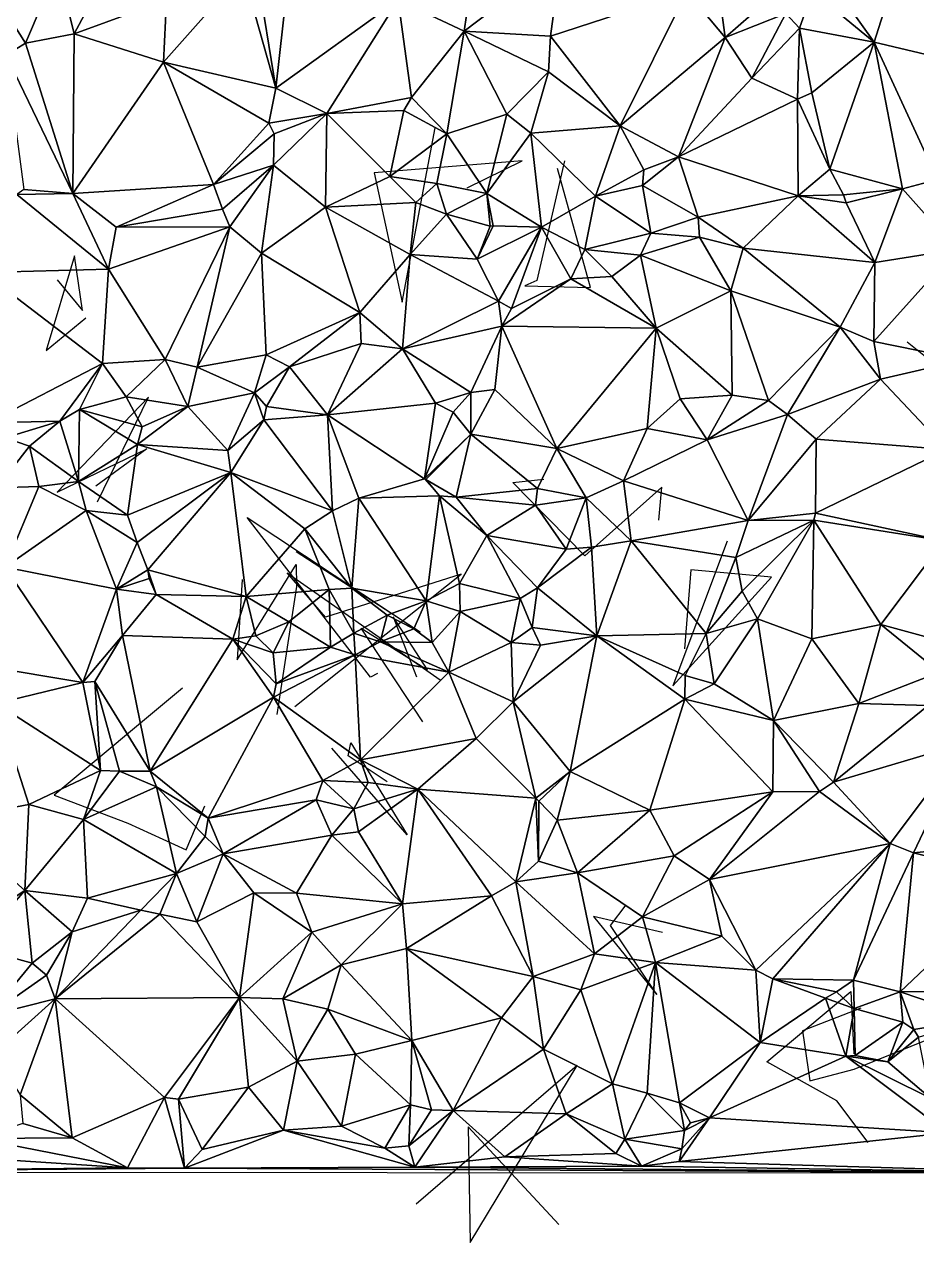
# Model space of a CAD drawing. Header units: metres. Extents: x -15.8 to 15.5, y -15.7 to 15.6.
# Drawn here: x -7.33 to 2.29, y -15.7 to -2.57 of the extents above; entities that cross this region are included whole.
import ezdxf

# ---------------------------------------------------------------- set-up
doc = ezdxf.new("R2010")
doc.units = ezdxf.units.M
doc.layers.add('CRACKS', color=1, linetype='Continuous')
doc.layers.add('STREET_MESH', color=7, linetype='Continuous')

msp = doc.modelspace()

# ---------------------------------------------------------------- linework, layer by layer
at = {"layer": 'CRACKS'}
for points in [[(-2.554, -4.332, 0.1), (-1.962, -4.041, 0.1), (-3.557, -4.168, 0.1), (-3.255, -5.564, 0.1), (-2.901, -3.683, 0.1)], [(-1.507, -4.04, 0.1), (-1.803, -5.33, 0.1), (-1.934, -5.386, 0.1), (-1.225, -5.403, 0.1), (-1.581, -4.123, 0.1)], [(-6.978, -5.323, 0.1), (-6.703, -5.653, 0.1), (-6.79, -5.062, 0.1), (-7.095, -6.084, 0.1), (-6.666, -5.73, 0.1)], [(2.188, -5.989, 0.1), (3.609, -7.126, 0.1), (3.202, -6.684, 0.1), (2.629, -5.974, 0.1), (3.385, -6.469, 0.1)], [(-6.542, -7.716, 0.1), (-5.991, -6.585, 0.1), (-6.975, -7.611, 0.1), (-6.01, -7.142, 0.1), (-6.56, -7.546, 0.1)], [(-0.489, -7.914, 0.1), (-0.456, -7.558, 0.1), (-1.286, -8.297, 0.1), (-2.063, -7.508, 0.1), (-1.727, -7.469, 0.1)], [(-3.522, -9.565, 0.1), (-3.597, -9.603, 0.1), (-4.929, -7.882, 0.1), (-3.063, -9.121, 0.1), (-4.398, -8.253, 0.1)], [(0.249, -8.138, 0.1), (-0.336, -9.698, 0.1), (0.725, -8.528, 0.1), (-0.142, -8.449, 0.1), (-0.211, -9.299, 0.1)], [(-4.981, -8.552, 0.1), (-5.035, -9.417, 0.1), (-4.399, -8.391, 0.1), (-4.394, -8.627, 0.1), (-4.608, -10.007, 0.1)], [(-4.414, -9.921, 0.1), (-2.62, -8.494, 0.1), (-4.083, -8.958, 0.1), (-4.495, -8.48, 0.1), (-2.848, -9.634, 0.1)], [(-3.034, -10.086, 0.1), (-3.698, -9.075, 0.1), (-2.983, -9.524, 0.1), (-3.354, -8.955, 0.1), (-3.1, -9.6, 0.1)], [(-5.625, -9.722, 0.1), (-7.008, -10.875, 0.1), (-6.216, -11.179, 0.1), (-5.587, -11.465, 0.1), (-5.385, -10.991, 0.1)], [(-3.417, -10.733, 0.1), (-3.837, -10.452, 0.1), (-3.811, -10.312, 0.1), (-3.204, -11.302, 0.1), (-4.014, -10.368, 0.1)], [(-0.449, -12.357, 0.1), (-1.194, -12.185, 0.1), (-0.511, -13.023, 0.1), (-1.011, -12.28, 0.1), (-0.841, -12.059, 0.1)], [(1.77, -14.619, 0.1), (1.432, -14.172, 0.1), (0.676, -13.749, 0.1), (1.582, -12.991, 0.1), (1.614, -13.663, 0.1)], [(1.689, -13.172, 0.1), (1.059, -13.415, 0.1), (1.139, -13.954, 0.1), (1.619, -13.83, 0.1), (2.438, -13.497, 0.1)], [(-1.568, -15.504, 0.1), (-2.544, -14.452, 0.1), (-2.524, -15.699, 0.1), (-1.368, -13.791, 0.1), (-3.106, -15.283, 0.1)]]:
    msp.add_polyline3d(points, dxfattribs=at)
at = {"layer": 'STREET_MESH'}
for points in [[(-2.363, -1.088), (-3.299, -2.308), (-2.588, -2.641)], [(-1.541, -1.849), (-2.363, -1.088), (-2.588, -2.641)], [(-7.319, -2.771), (-8.07, -1.581), (-7.526, -2.901)], [(-7.319, -2.771), (-6.97, -1.952), (-8.07, -1.581)], [(-6.97, -1.952), (-6.793, -2.67), (-6.271, -1.695)], [(-6.793, -2.67), (-5.796, -2.304), (-6.271, -1.695)], [(1.288, -1.997), (1.834, -2.76), (2.129, -1.831)], [(1.834, -2.76), (3.016, -3.042), (2.129, -1.831)], [(3.016, -3.042), (3.45, -1.797), (2.129, -1.831)], [(-6.97, -1.952), (-7.319, -2.771), (-6.793, -2.67)], [(-4.467, -1.908), (-4.816, -2.037), (-4.62, -3.257)], [(-3.299, -2.308), (-4.467, -1.908), (-4.62, -3.257)], [(-1.656, -2.695), (-1.541, -1.849), (-2.588, -2.641)], [(-1.656, -2.695), (-0.186, -2.216), (-1.541, -1.849)], [(-5.831, -2.975), (-4.62, -3.257), (-4.97, -2.006)], [(-5.796, -2.304), (-5.831, -2.975), (-4.97, -2.006)], [(-4.62, -3.257), (-4.816, -2.037), (-4.97, -2.006)], [(1.288, -1.997), (1.167, -2.21), (1.834, -2.76)], [(-0.186, -2.216), (-1.656, -2.695), (-0.907, -3.664)], [(0.226, -2.71), (-0.186, -2.216), (-0.907, -3.664)], [(0.226, -2.71), (0.174, -2.305), (-0.186, -2.216)], [(0.174, -2.305), (0.226, -2.71), (0.787, -2.219)], [(0.226, -2.71), (0.882, -2.451), (0.787, -2.219)], [(1.167, -2.21), (0.882, -2.451), (1.029, -2.61)], [(1.167, -2.21), (1.029, -2.61), (1.834, -2.76)], [(-5.796, -2.304), (-6.793, -2.67), (-5.831, -2.975)], [(-4.07, -3.529), (-3.299, -2.308), (-4.62, -3.257)], [(-4.07, -3.529), (-3.156, -3.356), (-3.299, -2.308)], [(-3.299, -2.308), (-3.156, -3.356), (-2.588, -2.641)], [(0.882, -2.451), (0.226, -2.71), (0.513, -3.147)], [(1.029, -2.61), (0.882, -2.451), (0.513, -3.147)], [(1.005, -3.375), (1.029, -2.61), (0.513, -3.147)], [(1.029, -2.61), (1.005, -3.375), (1.16, -3.305)], [(1.834, -2.76), (1.029, -2.61), (1.16, -3.305)], [(-6.793, -2.67), (-7.319, -2.771), (-6.806, -4.391)], [(-5.831, -2.975), (-6.793, -2.67), (-6.806, -4.391)], [(-3.156, -3.356), (-2.775, -3.75), (-2.588, -2.641)], [(-2.775, -3.75), (-2.129, -3.536), (-2.588, -2.641)], [(-2.129, -3.536), (-1.68, -3.08), (-2.588, -2.641)], [(-1.68, -3.08), (-1.656, -2.695), (-2.588, -2.641)], [(-1.656, -2.695), (-1.68, -3.08), (-0.907, -3.664)], [(-0.278, -3.995), (0.226, -2.71), (-0.907, -3.664)], [(0.513, -3.147), (0.226, -2.71), (-0.278, -3.995)], [(-7.319, -2.771), (-7.526, -2.901), (-6.806, -4.391)], [(1.354, -4.13), (1.834, -2.76), (1.16, -3.305)], [(1.354, -4.13), (2.139, -4.34), (1.834, -2.76)], [(2.515, -4.24), (3.016, -3.042), (1.834, -2.76)], [(2.139, -4.34), (2.515, -4.24), (1.834, -2.76)], [(-7.526, -2.901), (-7.335, -4.347), (-6.806, -4.391)], [(-5.29, -4.295), (-5.831, -2.975), (-6.806, -4.391)], [(-4.693, -3.634), (-4.62, -3.257), (-5.831, -2.975)], [(-5.29, -4.295), (-4.693, -3.634), (-5.831, -2.975)], [(-1.868, -3.74), (-1.68, -3.08), (-2.129, -3.536)], [(-1.68, -3.08), (-1.868, -3.74), (-0.907, -3.664)], [(1.005, -3.375), (0.513, -3.147), (-0.278, -3.995)], [(-4.07, -3.529), (-4.62, -3.257), (-4.693, -3.634)], [(-4.07, -3.529), (-3.24, -3.498), (-3.156, -3.356)], [(-3.156, -3.356), (-3.24, -3.498), (-2.775, -3.75)], [(1.015, -4.417), (1.005, -3.375), (-0.278, -3.995)], [(1.005, -3.375), (1.354, -4.13), (1.16, -3.305)], [(1.015, -4.417), (1.354, -4.13), (1.005, -3.375)], [(-4.636, -3.747), (-4.07, -3.529), (-4.693, -3.634)], [(-4.07, -3.529), (-4.636, -3.747), (-4.644, -4.085)], [(-4.082, -4.539), (-4.07, -3.529), (-4.644, -4.085)], [(-3.391, -4.209), (-4.07, -3.529), (-4.082, -4.539)], [(-3.391, -4.209), (-3.24, -3.498), (-4.07, -3.529)], [(-3.24, -3.498), (-3.391, -4.209), (-2.775, -3.75)], [(-2.775, -3.75), (-2.342, -4.39), (-2.129, -3.536)], [(-2.342, -4.39), (-1.868, -3.74), (-2.129, -3.536)], [(-5.29, -4.295), (-4.636, -3.747), (-4.693, -3.634)], [(-1.868, -3.74), (-1.171, -4.422), (-0.907, -3.664)], [(-1.171, -4.422), (-0.65, -4.135), (-0.907, -3.664)], [(-0.65, -4.135), (-0.278, -3.995), (-0.907, -3.664)], [(-4.636, -3.747), (-5.29, -4.295), (-4.644, -4.085)], [(-3.391, -4.209), (-2.883, -4.284), (-2.775, -3.75)], [(-2.883, -4.284), (-2.342, -4.39), (-2.775, -3.75)], [(-2.342, -4.39), (-1.753, -4.753), (-1.868, -3.74)], [(-1.868, -3.74), (-1.753, -4.753), (-1.171, -4.422)], [(-0.65, -4.135), (-0.664, -4.305), (-0.278, -3.995)], [(-0.664, -4.305), (-0.066, -4.648), (-0.278, -3.995)], [(-0.066, -4.648), (1.015, -4.417), (-0.278, -3.995)], [(-5.29, -4.295), (-5.192, -4.561), (-4.644, -4.085)], [(-5.192, -4.561), (-5.115, -4.751), (-4.644, -4.085)], [(-5.115, -4.751), (-4.772, -5.036), (-4.644, -4.085)], [(-4.772, -5.036), (-4.082, -4.539), (-4.644, -4.085)], [(-0.664, -4.305), (-0.65, -4.135), (-1.171, -4.422)], [(1.015, -4.417), (1.502, -4.406), (1.354, -4.13)], [(1.502, -4.406), (2.139, -4.34), (1.354, -4.13)], [(-6.341, -4.754), (-5.29, -4.295), (-6.806, -4.391)], [(-5.29, -4.295), (-6.341, -4.754), (-5.192, -4.561)], [(-3.11, -4.489), (-3.391, -4.209), (-4.082, -4.539)], [(-2.883, -4.284), (-3.391, -4.209), (-3.11, -4.489)], [(-2.779, -4.616), (-2.883, -4.284), (-3.11, -4.489)], [(-2.883, -4.284), (-2.779, -4.616), (-2.342, -4.39)], [(-0.664, -4.305), (-1.171, -4.422), (-0.576, -4.82)], [(-0.066, -4.648), (-0.664, -4.305), (-0.576, -4.82)], [(2.139, -4.34), (2.721, -4.995), (2.515, -4.24)], [(-6.422, -5.206), (-7.411, -4.403), (-7.775, -5.244)], [(-7.335, -4.347), (-7.411, -4.403), (-6.806, -4.391)], [(-7.411, -4.403), (-6.422, -5.206), (-6.806, -4.391)], [(-6.422, -5.206), (-6.341, -4.754), (-6.806, -4.391)], [(-2.342, -4.39), (-2.779, -4.616), (-2.308, -4.745)], [(-2.274, -4.74), (-2.342, -4.39), (-2.308, -4.745)], [(-2.342, -4.39), (-2.274, -4.74), (-1.753, -4.753)], [(-1.753, -4.753), (-1.286, -4.995), (-1.171, -4.422)], [(-1.171, -4.422), (-1.286, -4.995), (-0.576, -4.82)], [(0.421, -4.979), (1.015, -4.417), (-0.066, -4.648)], [(1.015, -4.417), (0.421, -4.979), (1.841, -5.135)], [(1.502, -4.406), (1.015, -4.417), (1.532, -4.494)], [(1.015, -4.417), (1.841, -5.135), (1.532, -4.494)], [(2.139, -4.34), (1.502, -4.406), (1.532, -4.494)], [(1.841, -5.135), (2.139, -4.34), (1.532, -4.494)], [(2.721, -4.995), (2.139, -4.34), (1.841, -5.135)], [(-6.341, -4.754), (-5.115, -4.751), (-5.192, -4.561)], [(-3.713, -5.675), (-4.082, -4.539), (-4.772, -5.036)], [(-3.11, -4.489), (-4.082, -4.539), (-3.17, -5.05)], [(-4.082, -4.539), (-3.713, -5.675), (-3.17, -5.05)], [(-2.779, -4.616), (-3.11, -4.489), (-3.17, -5.05)], [(-2.449, -5.098), (-2.779, -4.616), (-3.17, -5.05)], [(-2.779, -4.616), (-2.449, -5.098), (-2.308, -4.745)], [(-0.05, -4.861), (-0.066, -4.648), (-0.576, -4.82)], [(-0.05, -4.861), (0.421, -4.979), (-0.066, -4.648)], [(-5.115, -4.751), (-6.422, -5.206), (-5.813, -6.18)], [(-5.115, -4.751), (-6.341, -4.754), (-6.422, -5.206)], [(-5.465, -6.262), (-5.115, -4.751), (-5.813, -6.18)], [(-5.115, -4.751), (-5.465, -6.262), (-4.772, -5.036)], [(-2.274, -4.74), (-2.449, -5.098), (-1.753, -4.753)], [(-2.449, -5.098), (-2.274, -4.74), (-2.308, -4.745)], [(-2.449, -5.098), (-2.217, -5.552), (-1.753, -4.753)], [(-2.217, -5.552), (-2.077, -5.631), (-1.753, -4.753)], [(-2.077, -5.631), (-1.438, -5.311), (-1.753, -4.753)], [(-1.753, -4.753), (-1.438, -5.311), (-1.286, -4.995)], [(-1.286, -4.995), (-0.685, -5.058), (-0.576, -4.82)], [(-0.685, -5.058), (-0.05, -4.861), (-0.576, -4.82)], [(0.287, -5.442), (-0.05, -4.861), (-0.685, -5.058)], [(0.421, -4.979), (-0.05, -4.861), (0.287, -5.442)], [(0.421, -4.979), (0.287, -5.442), (1.465, -5.834)], [(1.841, -5.135), (0.421, -4.979), (1.465, -5.834)], [(-5.465, -6.262), (-4.723, -6.132), (-4.772, -5.036)], [(-4.723, -6.132), (-3.713, -5.675), (-4.772, -5.036)], [(-3.713, -5.675), (-3.252, -6.064), (-3.17, -5.05)], [(-3.252, -6.064), (-2.217, -5.552), (-3.17, -5.05)], [(-2.217, -5.552), (-2.449, -5.098), (-3.17, -5.05)], [(-1.286, -4.995), (-1.438, -5.311), (-0.994, -5.286)], [(-0.685, -5.058), (-1.286, -4.995), (-0.994, -5.286)], [(-0.517, -5.844), (-0.685, -5.058), (-0.994, -5.286)], [(-0.517, -5.844), (0.287, -5.442), (-0.685, -5.058)], [(1.829, -5.985), (2.721, -4.995), (1.841, -5.135)], [(2.721, -4.995), (1.829, -5.985), (2.802, -6.184)], [(-6.486, -6.223), (-6.422, -5.206), (-7.775, -5.244)], [(-6.486, -6.223), (-7.775, -5.244), (-7.725, -6.865)], [(-6.422, -5.206), (-6.486, -6.223), (-5.813, -6.18)], [(1.829, -5.985), (1.841, -5.135), (1.465, -5.834)], [(-1.438, -5.311), (-2.077, -5.631), (-2.18, -5.82)], [(-0.517, -5.844), (-1.438, -5.311), (-2.18, -5.82)], [(-1.438, -5.311), (-0.517, -5.844), (-0.994, -5.286)], [(0.287, -5.442), (-0.517, -5.844), (0.302, -6.566)], [(0.287, -5.442), (0.694, -6.623), (1.465, -5.834)], [(0.694, -6.623), (0.287, -5.442), (0.302, -6.566)], [(-2.217, -5.552), (-3.252, -6.064), (-2.18, -5.82)], [(-2.077, -5.631), (-2.217, -5.552), (-2.18, -5.82)], [(-4.723, -6.132), (-4.471, -6.258), (-3.713, -5.675)], [(-3.713, -5.675), (-4.471, -6.258), (-3.699, -6.009)], [(-3.252, -6.064), (-3.713, -5.675), (-3.699, -6.009)], [(-3.252, -6.064), (-2.516, -6.536), (-2.18, -5.82)], [(-2.18, -5.82), (-2.516, -6.536), (-2.256, -6.505)], [(-1.59, -7.141), (-2.18, -5.82), (-2.256, -6.505)], [(-1.59, -7.141), (-0.517, -5.844), (-2.18, -5.82)], [(-0.517, -5.844), (-1.59, -7.141), (-0.613, -6.923)], [(-0.259, -6.604), (-0.517, -5.844), (-0.613, -6.923)], [(-0.517, -5.844), (-0.259, -6.604), (0.302, -6.566)], [(0.694, -6.623), (0.898, -6.773), (1.465, -5.834)], [(0.898, -6.773), (1.903, -6.391), (1.465, -5.834)], [(1.903, -6.391), (1.829, -5.985), (1.465, -5.834)], [(-4.471, -6.258), (-4.061, -6.777), (-3.699, -6.009)], [(-4.061, -6.777), (-3.252, -6.064), (-3.699, -6.009)], [(1.829, -5.985), (1.903, -6.391), (2.802, -6.184)], [(-4.723, -6.132), (-5.465, -6.262), (-4.85, -6.539)], [(-4.471, -6.258), (-4.723, -6.132), (-4.85, -6.539)], [(-2.896, -6.652), (-3.252, -6.064), (-4.061, -6.777)], [(-2.896, -6.652), (-2.516, -6.536), (-3.252, -6.064)], [(-6.949, -6.845), (-6.486, -6.223), (-7.725, -6.865)], [(-6.734, -6.72), (-6.486, -6.223), (-6.949, -6.845)], [(-6.486, -6.223), (-6.734, -6.72), (-6.232, -6.583)], [(-6.486, -6.223), (-6.232, -6.583), (-5.813, -6.18)], [(-6.232, -6.583), (-5.567, -6.689), (-5.813, -6.18)], [(-5.567, -6.689), (-5.465, -6.262), (-5.813, -6.18)], [(-5.465, -6.262), (-5.567, -6.689), (-4.85, -6.539)], [(-4.72, -6.688), (-4.471, -6.258), (-4.85, -6.539)], [(-4.471, -6.258), (-4.72, -6.688), (-4.061, -6.777)], [(2.802, -6.184), (1.903, -6.391), (2.617, -7.151)], [(1.903, -6.391), (0.898, -6.773), (1.209, -7.038)], [(2.617, -7.151), (1.903, -6.391), (1.209, -7.038)], [(-5.567, -6.689), (-5.137, -7.163), (-4.85, -6.539)], [(-4.85, -6.539), (-5.137, -7.163), (-4.748, -6.83)], [(-4.72, -6.688), (-4.85, -6.539), (-4.748, -6.83)], [(-2.516, -6.536), (-2.896, -6.652), (-2.705, -6.749)], [(-2.516, -6.536), (-2.705, -6.749), (-2.516, -6.986)], [(-2.516, -6.986), (-1.59, -7.141), (-2.256, -6.505)], [(-2.516, -6.536), (-2.516, -6.986), (-2.256, -6.505)], [(-6.232, -6.583), (-6.734, -6.72), (-6.06, -6.907)], [(-6.232, -6.583), (-6.06, -6.907), (-5.567, -6.689)], [(-6.111, -7.097), (-5.137, -7.163), (-5.567, -6.689)], [(-6.06, -6.907), (-6.111, -7.097), (-5.567, -6.689)], [(-4.061, -6.777), (-4.72, -6.688), (-4.748, -6.83)], [(-2.896, -6.652), (-4.061, -6.777), (-3.016, -7.468)], [(-2.705, -6.749), (-2.896, -6.652), (-3.016, -7.468)], [(0.034, -7.047), (-0.259, -6.604), (-0.613, -6.923)], [(-0.259, -6.604), (0.034, -7.047), (0.302, -6.566)], [(0.034, -7.047), (0.694, -6.623), (0.302, -6.566)], [(0.034, -7.047), (0.898, -6.773), (0.694, -6.623)], [(-6.734, -6.72), (-6.949, -6.845), (-6.745, -7.494)], [(-6.111, -7.097), (-6.734, -6.72), (-6.745, -7.494)], [(-6.06, -6.907), (-6.734, -6.72), (-6.111, -7.097)], [(-4.006, -7.812), (-4.061, -6.777), (-4.748, -6.83)], [(-3.016, -7.468), (-4.061, -6.777), (-3.724, -7.675)], [(-4.061, -6.777), (-4.006, -7.812), (-3.724, -7.675)], [(-2.516, -6.986), (-2.705, -6.749), (-3.016, -7.468)], [(0.034, -7.047), (0.473, -7.916), (0.898, -6.773)], [(0.898, -6.773), (0.473, -7.916), (1.209, -7.038)], [(-7.536, -7.025), (-6.949, -6.845), (-7.725, -6.865)], [(-6.949, -6.845), (-7.536, -7.025), (-7.276, -7.116)], [(-6.745, -7.494), (-6.949, -6.845), (-7.276, -7.116)], [(-5.137, -7.163), (-5.105, -7.399), (-4.748, -6.83)], [(-5.105, -7.399), (-4.006, -7.812), (-4.748, -6.83)], [(-1.59, -7.141), (-0.871, -7.487), (-0.613, -6.923)], [(-0.871, -7.487), (0.034, -7.047), (-0.613, -6.923)], [(-7.276, -7.116), (-7.536, -7.025), (-7.628, -7.565)], [(-3, -7.475), (-2.516, -6.986), (-3.016, -7.468)], [(-3, -7.475), (-2.675, -7.664), (-2.516, -6.986)], [(-2.675, -7.664), (-1.798, -7.57), (-2.516, -6.986)], [(-1.798, -7.57), (-1.59, -7.141), (-2.516, -6.986)], [(0.473, -7.916), (0.034, -7.047), (-0.871, -7.487)], [(0.473, -7.916), (1.2, -7.836), (1.209, -7.038)], [(1.2, -7.836), (2.617, -7.151), (1.209, -7.038)], [(-7.174, -7.55), (-7.276, -7.116), (-7.628, -7.565)], [(-7.174, -7.55), (-6.745, -7.494), (-7.276, -7.116)], [(-6.111, -7.097), (-6.745, -7.494), (-6.219, -7.858)], [(-5.105, -7.399), (-6.111, -7.097), (-6.219, -7.858)], [(-6.111, -7.097), (-5.105, -7.399), (-5.137, -7.163)], [(-1.59, -7.141), (-1.798, -7.57), (-1.273, -7.67)], [(-0.871, -7.487), (-1.59, -7.141), (-1.273, -7.67)], [(2.617, -7.151), (1.2, -7.836), (2.584, -8.136)], [(-6.113, -8.153), (-5.105, -7.399), (-6.219, -7.858)], [(-6.113, -8.153), (-5.998, -8.449), (-5.105, -7.399)], [(-5.105, -7.399), (-5.998, -8.449), (-4.937, -8.735)], [(-5.105, -7.399), (-4.937, -8.735), (-4.306, -8.007)], [(-4.006, -7.812), (-5.105, -7.399), (-4.306, -8.007)], [(-3.016, -7.468), (-3.724, -7.675), (-2.853, -7.651)], [(-3, -7.475), (-3.016, -7.468), (-2.853, -7.651)], [(-2.675, -7.664), (-3, -7.475), (-2.853, -7.651)], [(-7.537, -8.418), (-7.174, -7.55), (-7.628, -7.565)], [(-6.662, -7.807), (-7.174, -7.55), (-7.537, -8.418)], [(-7.174, -7.55), (-6.662, -7.807), (-6.745, -7.494)], [(-6.745, -7.494), (-6.662, -7.807), (-6.219, -7.858)], [(-1.798, -7.57), (-2.675, -7.664), (-1.817, -7.749)], [(-1.273, -7.67), (-1.798, -7.57), (-1.817, -7.749)], [(-0.871, -7.487), (-1.273, -7.67), (-0.787, -8.136)], [(0.473, -7.916), (-0.871, -7.487), (-0.787, -8.136)], [(-4.006, -7.812), (-3.798, -8.645), (-3.724, -7.675)], [(-3.798, -8.645), (-2.998, -8.782), (-3.724, -7.675)], [(-3.724, -7.675), (-2.998, -8.782), (-2.853, -7.651)], [(-2.998, -8.782), (-2.637, -8.596), (-2.853, -7.651)], [(-2.343, -8.078), (-2.675, -7.664), (-2.853, -7.651)], [(-2.637, -8.596), (-2.343, -8.078), (-2.853, -7.651)], [(-2.675, -7.664), (-2.343, -8.078), (-1.817, -7.749)], [(-1.487, -8.225), (-1.273, -7.67), (-1.817, -7.749)], [(-1.487, -8.225), (-1.214, -8.202), (-1.273, -7.67)], [(-1.273, -7.67), (-1.214, -8.202), (-0.787, -8.136)], [(-6.336, -8.655), (-6.662, -7.807), (-7.537, -8.418)], [(-6.662, -7.807), (-6.113, -8.153), (-6.219, -7.858)], [(-6.113, -8.153), (-6.662, -7.807), (-6.336, -8.655)], [(-3.798, -8.645), (-4.006, -7.812), (-4.306, -8.007)], [(-2.343, -8.078), (-1.487, -8.225), (-1.817, -7.749)], [(1.2, -7.836), (0.473, -7.916), (1.184, -7.913)], [(1.2, -7.836), (1.184, -7.913), (2.584, -8.136)], [(-4.937, -8.735), (-4.042, -8.66), (-4.306, -8.007)], [(-4.042, -8.66), (-3.798, -8.645), (-4.306, -8.007)], [(0.343, -8.314), (0.473, -7.916), (-0.787, -8.136)], [(1.184, -7.913), (0.343, -8.314), (0.409, -8.677)], [(1.184, -7.913), (0.473, -7.916), (0.343, -8.314)], [(0.575, -8.976), (1.184, -7.913), (0.409, -8.677)], [(1.184, -7.913), (0.575, -8.976), (1.161, -9.19)], [(1.184, -7.913), (1.161, -9.19), (1.906, -9.035)], [(1.184, -7.913), (1.906, -9.035), (2.584, -8.136)], [(-2.343, -8.078), (-2.637, -8.596), (-1.983, -8.758)], [(-1.798, -8.643), (-2.343, -8.078), (-1.983, -8.758)], [(-1.487, -8.225), (-2.343, -8.078), (-1.798, -8.643)], [(-0.787, -8.136), (-1.214, -8.202), (-1.159, -9.16)], [(0.023, -9.133), (-0.787, -8.136), (-1.159, -9.16)], [(0.023, -9.133), (0.343, -8.314), (-0.787, -8.136)], [(1.906, -9.035), (2.538, -9.21), (2.584, -8.136)], [(-5.998, -8.449), (-6.113, -8.153), (-6.336, -8.655)], [(-1.214, -8.202), (-1.798, -8.643), (-1.159, -9.16)], [(-1.214, -8.202), (-1.487, -8.225), (-1.798, -8.643)], [(0.343, -8.314), (0.023, -9.133), (0.409, -8.677)], [(-7.756, -9.486), (-6.699, -9.662), (-7.537, -8.418)], [(-6.699, -9.662), (-6.336, -8.655), (-7.537, -8.418)], [(-5.986, -8.541), (-5.998, -8.449), (-6.336, -8.655)], [(-5.998, -8.449), (-5.908, -8.715), (-4.937, -8.735)], [(-5.998, -8.449), (-5.986, -8.541), (-5.908, -8.715)], [(-6.336, -8.655), (-6.699, -9.662), (-6.271, -9.155)], [(-5.908, -8.715), (-5.986, -8.541), (-6.336, -8.655)], [(-5.908, -8.715), (-6.336, -8.655), (-6.271, -9.155)], [(-4.042, -8.66), (-4.937, -8.735), (-4.477, -9.008)], [(-4.03, -9.281), (-4.042, -8.66), (-4.477, -9.008)], [(-4.042, -8.66), (-3.777, -9.129), (-3.798, -8.645)], [(-4.03, -9.281), (-3.777, -9.129), (-4.042, -8.66)], [(-3.798, -8.645), (-3.777, -9.129), (-3.418, -8.935)], [(-2.998, -8.782), (-3.798, -8.645), (-3.418, -8.935)], [(-2.637, -8.596), (-2.998, -8.782), (-2.63, -8.897)], [(-2.637, -8.596), (-2.63, -8.897), (-1.983, -8.758)], [(-1.854, -9.069), (-1.798, -8.643), (-1.983, -8.758)], [(-1.798, -8.643), (-1.854, -9.069), (-1.159, -9.16)], [(-5.908, -8.715), (-6.271, -9.155), (-5.083, -9.194)], [(-4.937, -8.735), (-5.908, -8.715), (-5.083, -9.194)], [(-4.834, -9.16), (-4.937, -8.735), (-5.083, -9.194)], [(-4.937, -8.735), (-4.834, -9.16), (-4.477, -9.008)], [(-3.132, -9.084), (-2.998, -8.782), (-3.418, -8.935)], [(-2.998, -8.782), (-3.132, -9.084), (-2.931, -9.229)], [(-2.998, -8.782), (-2.931, -9.229), (-2.63, -8.897)], [(-2.63, -8.897), (-2.082, -9.229), (-1.983, -8.758)], [(-2.082, -9.229), (-1.854, -9.069), (-1.983, -8.758)], [(0.023, -9.133), (0.575, -8.976), (0.409, -8.677)], [(-2.63, -8.897), (-2.931, -9.229), (-2.754, -9.551)], [(-2.082, -9.229), (-2.63, -8.897), (-2.754, -9.551)], [(-4.834, -9.16), (-4.647, -9.343), (-4.477, -9.008)], [(-4.647, -9.343), (-4.03, -9.281), (-4.477, -9.008)], [(-3.777, -9.129), (-3.495, -9.224), (-3.418, -8.935)], [(-3.495, -9.224), (-3.132, -9.084), (-3.418, -8.935)], [(0.107, -9.675), (0.575, -8.976), (0.023, -9.133)], [(0.575, -8.976), (0.107, -9.675), (0.747, -10.07)], [(1.161, -9.19), (0.575, -8.976), (0.747, -10.07)], [(1.906, -9.035), (1.161, -9.19), (1.668, -9.889)], [(2.538, -9.551), (1.906, -9.035), (1.668, -9.889)], [(2.538, -9.551), (2.538, -9.21), (1.906, -9.035)], [(-6.699, -9.662), (-6.57, -9.651), (-6.271, -9.155)], [(-6.57, -9.651), (-5.974, -10.617), (-6.271, -9.155)], [(-6.271, -9.155), (-5.974, -10.617), (-5.083, -9.194)], [(-4.647, -9.343), (-4.834, -9.16), (-5.083, -9.194)], [(-3.777, -9.129), (-4.03, -9.281), (-3.763, -9.363)], [(-3.777, -9.129), (-3.763, -9.363), (-3.495, -9.224)], [(-2.931, -9.229), (-3.132, -9.084), (-3.495, -9.224)], [(-1.763, -9.261), (-1.854, -9.069), (-2.082, -9.229)], [(-2.061, -9.872), (-1.446, -10.62), (-1.159, -9.16)], [(-1.763, -9.261), (-2.061, -9.872), (-1.159, -9.16)], [(-1.854, -9.069), (-1.763, -9.261), (-1.159, -9.16)], [(-1.446, -10.62), (-0.208, -9.84), (-1.159, -9.16)], [(-0.203, -9.587), (0.023, -9.133), (-1.159, -9.16)], [(-0.208, -9.84), (-0.203, -9.587), (-1.159, -9.16)], [(-0.203, -9.587), (0.107, -9.675), (0.023, -9.133)], [(1.161, -9.19), (0.747, -10.07), (1.668, -9.889)], [(-5.974, -10.617), (-4.644, -9.82), (-5.083, -9.194)], [(-4.644, -9.82), (-4.614, -9.677), (-5.083, -9.194)], [(-4.614, -9.677), (-4.647, -9.343), (-5.083, -9.194)], [(-4.614, -9.677), (-4.03, -9.281), (-4.647, -9.343)], [(-4.03, -9.281), (-4.614, -9.677), (-3.763, -9.363)], [(-3.495, -9.224), (-3.763, -9.363), (-2.754, -9.551)], [(-2.931, -9.229), (-3.495, -9.224), (-2.754, -9.551)], [(-2.061, -9.872), (-2.082, -9.229), (-2.754, -9.551)], [(-1.763, -9.261), (-2.082, -9.229), (-2.061, -9.872)], [(-3.705, -10.497), (-3.763, -9.363), (-4.644, -9.82)], [(-3.763, -9.363), (-4.614, -9.677), (-4.644, -9.82)], [(-3.763, -9.363), (-3.705, -10.497), (-2.754, -9.551)], [(-6.699, -9.662), (-7.756, -9.486), (-7.635, -9.887)], [(-3.705, -10.497), (-2.46, -10.264), (-2.754, -9.551)], [(-2.46, -10.264), (-2.061, -9.872), (-2.754, -9.551)], [(2.415, -9.911), (2.538, -9.551), (1.668, -9.889)], [(-6.509, -10.61), (-6.699, -9.662), (-7.635, -9.887)], [(-6.509, -10.61), (-6.57, -9.651), (-6.699, -9.662)], [(-6.509, -10.61), (-6.303, -10.618), (-6.57, -9.651)], [(-6.303, -10.618), (-5.974, -10.617), (-6.57, -9.651)], [(0.107, -9.675), (-0.203, -9.587), (-0.208, -9.84)], [(0.747, -10.07), (0.107, -9.675), (-0.208, -9.84)], [(-5.974, -10.617), (-5.348, -11.123), (-4.644, -9.82)], [(-5.348, -11.123), (-4.112, -10.718), (-4.644, -9.82)], [(-4.112, -10.718), (-3.705, -10.497), (-4.644, -9.82)], [(-1.446, -10.62), (-0.584, -11.036), (-0.208, -9.84)], [(-0.584, -11.036), (0.741, -10.839), (-0.208, -9.84)], [(0.741, -10.839), (0.747, -10.07), (-0.208, -9.84)], [(-7.635, -9.887), (-8.176, -11.147), (-7.282, -10.978)], [(-6.509, -10.61), (-7.635, -9.887), (-7.282, -10.978)], [(-2.061, -9.872), (-2.46, -10.264), (-1.814, -10.908)], [(-1.446, -10.62), (-2.061, -9.872), (-1.814, -10.908)], [(0.747, -10.07), (1.395, -10.737), (1.668, -9.889)], [(1.395, -10.737), (2.415, -9.911), (1.668, -9.889)], [(2.82, -10.311), (2.415, -9.911), (1.395, -10.737)], [(1.243, -10.838), (0.747, -10.07), (0.741, -10.839)], [(1.243, -10.838), (1.395, -10.737), (0.747, -10.07)], [(-2.46, -10.264), (-3.705, -10.497), (-3.088, -10.812)], [(-2.46, -10.264), (-3.088, -10.812), (-1.814, -10.908)], [(2.82, -10.311), (1.395, -10.737), (2.004, -11.398)], [(2.257, -11.499), (2.82, -10.311), (2.004, -11.398)], [(3.598, -11.365), (2.82, -10.311), (2.257, -11.499)], [(-3.705, -10.497), (-4.112, -10.718), (-3.623, -10.741)], [(-3.088, -10.812), (-3.705, -10.497), (-3.623, -10.741)], [(-6.694, -11.138), (-6.509, -10.61), (-7.282, -10.978)], [(-6.509, -10.61), (-6.694, -11.138), (-6.303, -10.618)], [(-6.303, -10.618), (-6.694, -11.138), (-5.904, -10.787)], [(-5.974, -10.617), (-6.303, -10.618), (-5.904, -10.787)], [(-5.348, -11.123), (-5.974, -10.617), (-5.904, -10.787)], [(-1.781, -10.94), (-1.446, -10.62), (-1.814, -10.908)], [(-1.446, -10.62), (-1.781, -10.94), (-1.586, -11.147)], [(-0.584, -11.036), (-1.446, -10.62), (-1.586, -11.147)], [(-4.112, -10.718), (-5.348, -11.123), (-4.184, -10.925)], [(-3.777, -11.022), (-4.112, -10.718), (-4.184, -10.925)], [(-4.112, -10.718), (-3.777, -11.022), (-3.623, -10.741)], [(-3.777, -11.022), (-3.088, -10.812), (-3.623, -10.741)], [(1.395, -10.737), (1.243, -10.838), (2.004, -11.398)], [(-6.694, -11.138), (-5.691, -11.719), (-5.904, -10.787)], [(-5.691, -11.719), (-5.382, -11.32), (-5.904, -10.787)], [(-5.382, -11.32), (-5.348, -11.123), (-5.904, -10.787)], [(-3.088, -10.812), (-3.777, -11.022), (-3.726, -11.273)], [(-3.088, -10.812), (-3.726, -11.273), (-3.252, -12.048)], [(-2.292, -11.96), (-3.088, -10.812), (-3.252, -12.048)], [(-3.088, -10.812), (-2.03, -11.809), (-1.814, -10.908)], [(-2.292, -11.96), (-2.03, -11.809), (-3.088, -10.812)], [(0.741, -10.839), (-0.584, -11.036), (-0.324, -11.529)], [(0.058, -11.785), (0.741, -10.839), (-0.324, -11.529)], [(1.243, -10.838), (0.058, -11.785), (2.004, -11.398)], [(0.058, -11.785), (1.243, -10.838), (0.741, -10.839)], [(-7.282, -10.978), (-8.176, -11.147), (-7.325, -11.905)], [(-6.694, -11.138), (-7.282, -10.978), (-7.325, -11.905)], [(-5.348, -11.123), (-5.186, -11.508), (-4.184, -10.925)], [(-4.184, -10.925), (-5.186, -11.508), (-4.016, -11.308)], [(-3.777, -11.022), (-4.184, -10.925), (-4.016, -11.308)], [(-3.777, -11.022), (-4.016, -11.308), (-3.726, -11.273)], [(-2.03, -11.809), (-1.787, -11.588), (-1.814, -10.908)], [(-1.787, -11.588), (-1.781, -10.94), (-1.814, -10.908)], [(-1.781, -10.94), (-1.787, -11.588), (-1.586, -11.147)], [(-8.176, -11.147), (-8.038, -12.369), (-7.325, -11.905)], [(-6.649, -11.985), (-6.694, -11.138), (-7.325, -11.905)], [(-6.694, -11.138), (-6.649, -11.985), (-5.691, -11.719)], [(-5.348, -11.123), (-5.382, -11.32), (-5.186, -11.508)], [(-1.787, -11.588), (-1.364, -11.713), (-1.586, -11.147)], [(-1.364, -11.713), (-0.584, -11.036), (-1.586, -11.147)], [(-0.584, -11.036), (-1.364, -11.713), (-0.324, -11.529)], [(-3.726, -11.273), (-4.016, -11.308), (-3.252, -12.048)], [(-5.186, -11.508), (-5.382, -11.32), (-5.691, -11.719)], [(-4.016, -11.308), (-5.186, -11.508), (-4.395, -11.932)], [(-4.016, -11.308), (-4.395, -11.932), (-3.252, -12.048)], [(0.058, -11.785), (0.558, -12.763), (2.004, -11.398)], [(0.558, -12.763), (0.74, -12.857), (2.004, -11.398)], [(0.74, -12.857), (1.61, -12.871), (2.004, -11.398)], [(1.61, -12.871), (2.257, -11.499), (2.004, -11.398)], [(3.598, -11.365), (2.257, -11.499), (3.398, -11.781)], [(-5.469, -12.243), (-5.186, -11.508), (-5.691, -11.719)], [(-5.186, -11.508), (-5.469, -12.243), (-4.855, -11.93)], [(-5.186, -11.508), (-4.855, -11.93), (-4.395, -11.932)], [(-1.364, -11.713), (-0.666, -12.189), (-0.324, -11.529)], [(-0.666, -12.189), (0.058, -11.785), (-0.324, -11.529)], [(1.61, -12.871), (2.115, -12.996), (2.257, -11.499)], [(2.257, -11.499), (2.115, -12.996), (3.398, -11.781)], [(-1.787, -11.588), (-2.03, -11.809), (-1.364, -11.713)], [(-6.649, -11.985), (-6.074, -12.117), (-5.691, -11.719)], [(-5.691, -11.719), (-6.074, -12.117), (-5.87, -12.158)], [(-5.469, -12.243), (-5.691, -11.719), (-5.87, -12.158)], [(-1.843, -12.83), (-2.03, -11.809), (-2.292, -11.96)], [(-2.03, -11.809), (-1.182, -12.586), (-1.364, -11.713)], [(-2.03, -11.809), (-1.843, -12.83), (-1.182, -12.586)], [(-1.182, -12.586), (-0.666, -12.189), (-1.364, -11.713)], [(0.058, -11.785), (-0.666, -12.189), (0.189, -12.395)], [(0.558, -12.763), (0.058, -11.785), (0.189, -12.395)], [(2.115, -12.996), (3.359, -12.982), (3.398, -11.781)], [(-8.038, -12.369), (-7.86, -12.518), (-7.325, -11.905)], [(-7.86, -12.518), (-7.247, -12.685), (-7.325, -11.905)], [(-7.247, -12.685), (-6.814, -12.349), (-7.325, -11.905)], [(-6.814, -12.349), (-6.649, -11.985), (-7.325, -11.905)], [(-5.469, -12.243), (-5.011, -13.057), (-4.855, -11.93)], [(-4.855, -11.93), (-5.011, -13.057), (-4.231, -12.351)], [(-4.855, -11.93), (-4.231, -12.351), (-4.395, -11.932)], [(-4.395, -11.932), (-4.231, -12.351), (-3.252, -12.048)], [(-6.074, -12.117), (-6.649, -11.985), (-6.814, -12.349)], [(-4.231, -12.351), (-3.914, -12.706), (-3.252, -12.048)], [(-3.914, -12.706), (-3.208, -12.53), (-3.252, -12.048)], [(-3.208, -12.53), (-2.292, -11.96), (-3.252, -12.048)], [(-1.843, -12.83), (-2.292, -11.96), (-3.208, -12.53)], [(-6.074, -12.117), (-6.997, -13.07), (-5.87, -12.158)], [(-6.074, -12.117), (-6.814, -12.349), (-6.997, -13.07)], [(-6.997, -13.07), (-5.011, -13.057), (-5.87, -12.158)], [(-5.011, -13.057), (-5.469, -12.243), (-5.87, -12.158)], [(-0.666, -12.189), (-1.182, -12.586), (-0.526, -12.681)], [(-0.666, -12.189), (-0.526, -12.681), (0.189, -12.395)], [(-7.247, -12.685), (-7.093, -12.815), (-6.814, -12.349)], [(-6.814, -12.349), (-7.093, -12.815), (-6.997, -13.07)], [(-4.231, -12.351), (-5.011, -13.057), (-4.542, -13.07)], [(-4.231, -12.351), (-4.542, -13.07), (-3.914, -12.706)], [(-0.526, -12.681), (0.558, -12.763), (0.189, -12.395)], [(-7.713, -13.252), (-7.247, -12.685), (-7.86, -12.518)], [(-3.151, -13.522), (-3.208, -12.53), (-3.914, -12.706)], [(-3.208, -12.53), (-3.151, -13.522), (-2.186, -13.275)], [(-1.843, -12.83), (-3.208, -12.53), (-2.186, -13.275)], [(-1.182, -12.586), (-1.843, -12.83), (-1.33, -12.973)], [(-0.526, -12.681), (-1.182, -12.586), (-1.33, -12.973)], [(-7.713, -13.252), (-7.093, -12.815), (-7.247, -12.685)], [(-4.542, -13.07), (-4.058, -13.182), (-3.914, -12.706)], [(-4.058, -13.182), (-3.151, -13.522), (-3.914, -12.706)], [(-0.99, -13.988), (-0.526, -12.681), (-1.33, -12.973)], [(-0.99, -13.988), (-0.613, -14.089), (-0.526, -12.681)], [(-0.613, -14.089), (-0.266, -14.193), (-0.526, -12.681)], [(-0.526, -12.681), (-0.266, -14.193), (0.603, -13.54)], [(0.558, -12.763), (-0.526, -12.681), (0.603, -13.54)], [(-7.093, -12.815), (-7.713, -13.252), (-6.997, -13.07)], [(-1.732, -13.614), (-1.843, -12.83), (-2.186, -13.275)], [(-1.843, -12.83), (-1.732, -13.614), (-1.33, -12.973)], [(0.74, -12.857), (0.558, -12.763), (0.603, -13.54)], [(1.307, -13.065), (0.74, -12.857), (0.603, -13.54)], [(0.74, -12.857), (1.428, -12.994), (1.61, -12.871)], [(1.307, -13.065), (1.428, -12.994), (0.74, -12.857)], [(-1.732, -13.614), (-0.99, -13.988), (-1.33, -12.973)], [(1.617, -13.175), (1.428, -12.994), (1.307, -13.065)], [(1.428, -12.994), (1.617, -13.175), (1.61, -12.871)], [(1.617, -13.175), (2.115, -12.996), (1.61, -12.871)], [(1.617, -13.175), (2.143, -13.323), (2.115, -12.996)], [(2.963, -13.284), (3.359, -12.982), (2.115, -12.996)], [(2.26, -13.402), (2.963, -13.284), (2.115, -12.996)], [(2.143, -13.323), (2.26, -13.402), (2.115, -12.996)], [(-7.713, -13.252), (-7.654, -13.659), (-6.997, -13.07)], [(-6.997, -13.07), (-7.654, -13.659), (-7.376, -14.106)], [(-6.813, -14.57), (-6.997, -13.07), (-7.376, -14.106)], [(-5.82, -14.136), (-5.011, -13.057), (-6.997, -13.07)], [(-6.813, -14.57), (-5.82, -14.136), (-6.997, -13.07)], [(-5.011, -13.057), (-5.82, -14.136), (-5.667, -14.151)], [(-4.912, -14.023), (-5.011, -13.057), (-5.667, -14.151)], [(-5.011, -13.057), (-4.39, -13.744), (-4.542, -13.07)], [(-5.011, -13.057), (-4.912, -14.023), (-4.39, -13.744)], [(-4.39, -13.744), (-4.058, -13.182), (-4.542, -13.07)], [(1.526, -13.688), (1.307, -13.065), (0.603, -13.54)], [(1.526, -13.688), (1.617, -13.175), (1.307, -13.065)], [(-4.058, -13.182), (-4.39, -13.744), (-3.759, -13.667)], [(-3.151, -13.522), (-4.058, -13.182), (-3.759, -13.667)], [(1.627, -13.681), (1.617, -13.175), (1.526, -13.688)], [(1.627, -13.681), (2.143, -13.323), (1.617, -13.175)], [(-3.151, -13.522), (-2.708, -14.275), (-2.186, -13.275)], [(-2.708, -14.275), (-1.732, -13.614), (-2.186, -13.275)], [(2.143, -13.323), (1.627, -13.681), (1.981, -13.75)], [(2.26, -13.402), (2.143, -13.323), (1.981, -13.75)], [(2.26, -13.402), (2.311, -13.485), (2.963, -13.284)], [(-3.166, -14.213), (-3.151, -13.522), (-3.759, -13.667)], [(-3.166, -14.213), (-2.939, -14.268), (-3.151, -13.522)], [(-3.151, -13.522), (-2.939, -14.268), (-2.708, -14.275)], [(2.311, -13.485), (2.26, -13.402), (1.981, -13.75)], [(2.311, -13.485), (1.981, -13.75), (2.44, -14.14)], [(-1.489, -14.312), (-1.732, -13.614), (-2.708, -14.275)], [(-1.489, -14.312), (-0.99, -13.988), (-1.732, -13.614)], [(-0.266, -14.193), (0.056, -14.355), (0.603, -13.54)], [(0.056, -14.355), (1.526, -13.688), (0.603, -13.54)], [(-4.39, -13.744), (-4.912, -14.023), (-4.537, -14.488)], [(-4.39, -13.744), (-4.537, -14.488), (-3.912, -14.443)], [(-4.39, -13.744), (-3.912, -14.443), (-3.759, -13.667)], [(-3.912, -14.443), (-3.166, -14.213), (-3.759, -13.667)], [(1.526, -13.688), (0.056, -14.355), (2.628, -14.517)], [(1.981, -13.75), (1.627, -13.681), (1.526, -13.688)], [(1.526, -13.688), (2.628, -14.517), (2.44, -14.14)], [(1.981, -13.75), (1.526, -13.688), (2.44, -14.14)], [(-5.412, -14.696), (-4.912, -14.023), (-5.667, -14.151)], [(-4.912, -14.023), (-5.412, -14.696), (-4.537, -14.488)], [(-0.855, -14.583), (-0.99, -13.988), (-1.489, -14.312)], [(-0.855, -14.583), (-0.613, -14.089), (-0.99, -13.988)], [(-7.347, -14.413), (-6.813, -14.57), (-7.376, -14.106)], [(-5.82, -14.136), (-6.813, -14.57), (-6.218, -14.892)], [(-5.82, -14.136), (-6.218, -14.892), (-5.602, -14.895)], [(-5.667, -14.151), (-5.82, -14.136), (-5.602, -14.895)], [(-5.412, -14.696), (-5.667, -14.151), (-5.602, -14.895)], [(-0.613, -14.089), (-0.855, -14.583), (-0.213, -14.49)], [(-0.266, -14.193), (-0.613, -14.089), (-0.213, -14.49)], [(-3.442, -14.681), (-3.166, -14.213), (-3.912, -14.443)], [(-3.166, -14.213), (-3.442, -14.681), (-3.183, -14.657)], [(-2.939, -14.268), (-3.166, -14.213), (-3.183, -14.657)], [(-2.939, -14.268), (-3.183, -14.657), (-2.708, -14.275)], [(-3.183, -14.657), (-3.118, -14.886), (-2.708, -14.275)], [(-3.118, -14.886), (-2.151, -14.774), (-2.708, -14.275)], [(-2.151, -14.774), (-1.489, -14.312), (-2.708, -14.275)], [(-2.151, -14.774), (-0.954, -14.737), (-1.489, -14.312)], [(-0.954, -14.737), (-0.855, -14.583), (-1.489, -14.312)], [(-0.149, -14.407), (-0.266, -14.193), (-0.213, -14.49)], [(0.056, -14.355), (-0.266, -14.193), (-0.149, -14.407)], [(-6.813, -14.57), (-7.347, -14.413), (-7.84, -14.578)], [(0.056, -14.355), (-0.24, -14.687), (-0.268, -14.825)], [(2.628, -14.517), (0.056, -14.355), (-0.268, -14.825)], [(-0.24, -14.687), (0.056, -14.355), (-0.213, -14.49)], [(0.056, -14.355), (-0.149, -14.407), (-0.213, -14.49)], [(-6.813, -14.57), (-7.84, -14.578), (-6.218, -14.892)], [(-4.537, -14.488), (-5.412, -14.696), (-5.602, -14.895)], [(-3.118, -14.886), (-4.537, -14.488), (-5.602, -14.895)], [(-4.537, -14.488), (-3.442, -14.681), (-3.912, -14.443)], [(-3.118, -14.886), (-3.442, -14.681), (-4.537, -14.488)], [(-0.855, -14.583), (-0.24, -14.687), (-0.213, -14.49)], [(2.628, -14.517), (-0.268, -14.825), (3.847, -14.948)], [(-6.218, -14.892), (-7.84, -14.578), (-8.86, -14.719)], [(-3.442, -14.681), (-3.118, -14.886), (-3.183, -14.657)], [(-0.675, -14.876), (-0.855, -14.583), (-0.954, -14.737)], [(-0.855, -14.583), (-0.675, -14.876), (-0.24, -14.687)], [(-0.24, -14.687), (-0.675, -14.876), (-0.268, -14.825)], [(-10.686, -14.941), (-6.218, -14.892), (-8.86, -14.719)], [(-3.118, -14.886), (-0.675, -14.876), (-2.151, -14.774)], [(-2.151, -14.774), (-0.675, -14.876), (-0.954, -14.737)], [(-0.268, -14.825), (-0.675, -14.876), (3.847, -14.948)], [(-6.218, -14.892), (-10.686, -14.941), (-5.602, -14.895)], [(-5.602, -14.895), (-10.686, -14.941), (3.847, -14.948)], [(-3.118, -14.886), (-5.602, -14.895), (3.847, -14.948)], [(-0.675, -14.876), (-3.118, -14.886), (3.847, -14.948)]]:
    msp.add_3dface(points, dxfattribs=at)

doc.saveas('drawing.dxf')
